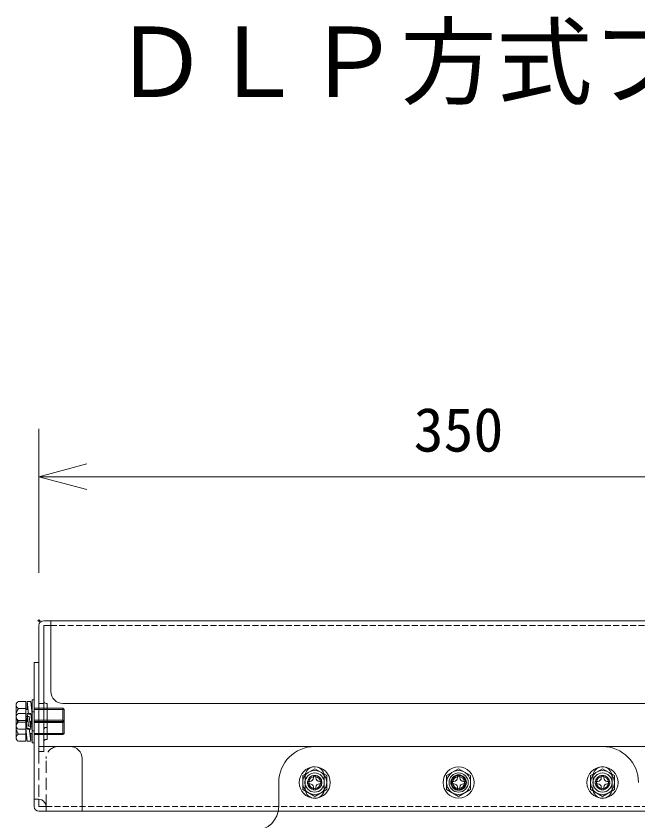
# Model space of a CAD drawing. Units: millimetres, scale not verified. Extents: x -63 to 62, y -56 to 57.
# Drawn here: x -39.54 to -13.62, y 23.19 to 56.75 of the extents above; entities that cross this region are included whole.
import ezdxf
from ezdxf.enums import TextEntityAlignment as Align

# ---------------------------------------------------------------- set-up
doc = ezdxf.new("R2010")
doc.units = ezdxf.units.MM
doc.header["$LTSCALE"] = 0.125
doc.header["$PDMODE"] = 32
doc.header["$PDSIZE"] = 0.0625
doc.linetypes.add('USER5', pattern=[2.5, 2, -0.5])
doc.linetypes.add('USER6', pattern=[5.6, 4, -1.6])
for name, color, linetype, lineweight in [('0-0_0', 7, 'Continuous', 18), ('0-6_SUNPO', 7, 'Continuous', 18), ('0-7_S1', 1, 'Continuous', 18)]:
    doc.layers.add(name, color=color, linetype=linetype, lineweight=lineweight)
doc.layers.add('0-2_MOJI1', color=7, linetype='Continuous')
doc.layers.add('0-4_DEFPOINTS', color=7, linetype='Continuous')
doc.styles.add('ＭＳ ゴシック', font='')
doc.styles.get('ＭＳ ゴシック').set_extended_font_data('MS Gothic')

# ---------------------------------------------------------------- blocks, each defined once
blk = doc.blocks.new('_OPEN30')
at = {"layer": '0-0_0'}
blk.add_line((0, 0), (-1, 0), dxfattribs=at)
blk.add_lwpolyline([(-1, 0.26795), (0, 0), (-1, -0.26795)], dxfattribs=at)
blk = doc.blocks.new('D7')
at = {"layer": '0-4_DEFPOINTS'}
for p in [(-10.8767, 35.5043), (-45.8767, 29.5043), (-10.8767, 29.5043)]:
    blk.add_point(p, dxfattribs=at)
at = {"layer": '0-6_SUNPO'}
for p, q in [((-45.8767, 31.5043), (-45.8767, 37.5043)), ((-10.8767, 31.5043), (-10.8767, 37.5043)), ((-43.8767, 35.5043), (-12.8767, 35.5043))]:
    blk.add_line(p, q, dxfattribs=at)
at = {"layer": '0-6_SUNPO', "xscale": 2, "yscale": 2, "rotation": 180}
blk.add_blockref('_OPEN30', (-45.8767, 35.5043), dxfattribs=at)
at = {"layer": '0-6_SUNPO', "xscale": 2, "yscale": 2}
blk.add_blockref('_OPEN30', (-10.8767, 35.5043), dxfattribs=at)
at = {"layer": '0-6_SUNPO', "style": 'ＭＳ ゴシック'}
blk.add_text('350', height=1.833, dxfattribs=at).set_placement((-30.2517, 36.0043), align=Align.BOTTOM_LEFT)

msp = doc.modelspace()

# ---------------------------------------------------------------- linework, layer by layer
at = {"layer": '0-7_S1'}
for p, q in [((-38.59, 26.0913), (-38.59, 31.3413)), ((-38.39, 31.5413), (-3.79, 31.5413)), ((-38.39, 26.0913), (-38.39, 31.3413)), ((-38.39, 31.3413), (-38.09, 31.3413)), ((-38.09, 28.5913), (-38.09, 31.5413)), ((-38.79, 28.2413), (-38.87, 28.2413)), ((-38.87, 28.2413), (-38.87, 26.4413)), ((-39.54, 28.0252), (-39.54, 26.6583)), ((-39.44, 28.1687), (-39.1401, 28.1687)), ((-39.44, 27.88), (-39.1401, 27.88)), ((-39.14, 26.514), (-39.14, 28.1687)), ((-39.08, 28.1663), (-39.08, 27.8413)), ((-39.02, 27.6413), (-39.08, 28.1663)), ((-39.08, 28.1663), (-38.93, 28.1663)), ((-38.93, 28.1663), (-38.87, 27.6413)), ((-38.79, 27.8913), (-37.59, 27.8913)), ((-38.59, 28.0913), (-38.39, 28.0913)), ((-38.24, 28.0913), (-38.29, 28.0913)), ((-38.24, 27.0913), (-38.24, 28.0913)), ((-37.59, 28.0913), (-4.59, 28.0913)), ((-37.54, 27.8413), (-37.59, 27.8913)), ((-37.59, 26.7913), (-37.59, 27.8913)), ((-39.44, 27.6687), (-39.1401, 27.6687)), ((-39.14, 27.8413), (-39.0429, 27.8413)), ((-39.14, 27.5413), (-39.08, 27.0163)), ((-39.14, 27.5413), (-38.99, 27.5413)), ((-39.08, 27.6663), (-39.08, 27.3413)), ((-39.02, 27.1413), (-39.08, 27.6663)), ((-39.08, 27.6663), (-38.93, 27.6663)), ((-39.02, 27.6413), (-38.87, 27.6413)), ((-38.99, 27.5413), (-38.93, 27.0163)), ((-38.93, 27.6663), (-38.87, 27.1413)), ((-38.79, 27.7413), (-38.87, 27.7413)), ((-38.79, 27.8413), (-37.54, 27.8413)), ((-37.54, 26.8413), (-37.54, 27.8413)), ((-39.44, 27.38), (-39.1401, 27.38)), ((-39.44, 27.3026), (-39.1401, 27.3026)), ((-39.14, 27.3413), (-39.0429, 27.3413)), ((-38.9672, 27.3413), (-38.87, 27.3413)), ((-38.93, 27.3413), (-38.93, 27.0163)), ((-38.79, 27.3913), (-37.59, 27.3913)), ((-38.79, 27.3413), (-37.54, 27.3413)), ((-38.79, 27.2913), (-37.59, 27.2913)), ((-37.54, 27.3413), (-37.59, 27.3913)), ((-37.59, 27.2913), (-37.54, 27.3413)), ((-39.44, 27.014), (-39.1401, 27.014)), ((-39.14, 27.0413), (-39.08, 26.5163)), ((-39.14, 27.0413), (-38.99, 27.0413)), ((-39.08, 27.0163), (-38.93, 27.0163)), ((-39.02, 27.1413), (-38.87, 27.1413)), ((-38.99, 27.0413), (-38.93, 26.5163)), ((-38.79, 26.9413), (-38.87, 26.9413)), ((-38.24, 27.0913), (-38.29, 27.0913)), ((-38.24, 26.5913), (-38.24, 27.0913)), ((-39.44, 26.8026), (-39.1401, 26.8026)), ((-39.44, 26.514), (-39.1401, 26.514)), ((-39.08, 26.5163), (-38.93, 26.5163)), ((-38.9672, 26.8413), (-38.87, 26.8413)), ((-38.93, 26.8413), (-38.93, 26.5163)), ((-38.79, 26.8413), (-37.54, 26.8413)), ((-38.79, 26.7913), (-37.59, 26.7913)), ((-38.24, 26.5913), (-38.29, 26.5913)), ((-37.59, 26.7913), (-37.54, 26.8413)), ((-38.79, 26.4413), (-38.87, 26.4413)), ((-38.59, 26.2913), (-3.59, 26.2913)), ((-38.59, 26.0913), (-38.39, 26.0913)), ((-36.79, 23.5913), (-36.79, 25.7913)), ((-27.59, 25.08), (-27.09, 25.3687)), ((-26.59, 25.08), (-27.0901, 25.3687)), ((-21.59, 25.08), (-21.09, 25.3687)), ((-20.59, 25.08), (-21.0901, 25.3687)), ((-15.59, 25.08), (-15.09, 25.3687)), ((-14.59, 25.08), (-15.0901, 25.3687)), ((-27.59, 24.5026), (-27.59, 25.08)), ((-27.39, 24.7413), (-27.39, 24.8413)), ((-27.39, 24.8413), (-27.29, 24.8413)), ((-27.14, 24.9913), (-27.14, 25.0913)), ((-27.14, 25.0913), (-27.04, 25.0913)), ((-27.04, 24.9913), (-27.04, 25.0913)), ((-26.89, 24.8413), (-26.79, 24.8413)), ((-26.79, 24.7413), (-26.79, 24.8413)), ((-26.59, 24.5026), (-26.59, 25.08)), ((-21.59, 24.5026), (-21.59, 25.08)), ((-21.39, 24.7413), (-21.39, 24.8413)), ((-21.39, 24.8413), (-21.29, 24.8413)), ((-21.14, 25.0913), (-21.04, 25.0913)), ((-21.14, 24.9913), (-21.14, 25.0913)), ((-21.04, 24.9913), (-21.04, 25.0913)), ((-20.89, 24.8413), (-20.79, 24.8413)), ((-20.79, 24.7413), (-20.79, 24.8413)), ((-20.59, 24.5026), (-20.59, 25.08)), ((-15.59, 24.5026), (-15.59, 25.08)), ((-15.39, 24.7413), (-15.39, 24.8413)), ((-15.39, 24.8413), (-15.29, 24.8413)), ((-15.14, 24.9913), (-15.14, 25.0913)), ((-15.14, 25.0913), (-15.04, 25.0913)), ((-15.04, 24.9913), (-15.04, 25.0913)), ((-14.89, 24.8413), (-14.79, 24.8413)), ((-14.79, 24.7413), (-14.79, 24.8413)), ((-14.59, 24.5026), (-14.59, 25.08)), ((-28.59, 23.7913), (-28.59, 24.7913)), ((-27.0901, 24.214), (-27.5901, 24.5026)), ((-27.39, 24.7413), (-27.29, 24.7413)), ((-27.14, 24.4913), (-27.14, 24.5913)), ((-27.09, 24.214), (-26.59, 24.5026)), ((-27.04, 24.4913), (-27.04, 24.5913)), ((-26.89, 24.7413), (-26.79, 24.7413)), ((-21.0901, 24.214), (-21.5901, 24.5026)), ((-21.39, 24.7413), (-21.29, 24.7413)), ((-21.14, 24.4913), (-21.14, 24.5913)), ((-21.09, 24.214), (-20.59, 24.5026)), ((-21.04, 24.4913), (-21.04, 24.5913)), ((-20.89, 24.7413), (-20.79, 24.7413)), ((-15.0901, 24.214), (-15.5901, 24.5026)), ((-15.39, 24.7413), (-15.29, 24.7413)), ((-15.14, 24.4913), (-15.14, 24.5913)), ((-15.09, 24.214), (-14.59, 24.5026)), ((-15.04, 24.4913), (-15.04, 24.5913)), ((-14.89, 24.7413), (-14.79, 24.7413)), ((-27.14, 24.4913), (-27.04, 24.4913)), ((-21.14, 24.4913), (-21.04, 24.4913)), ((-15.14, 24.4913), (-15.04, 24.4913)), ((-38.59, 24.0913), (-38.79, 24.0913)), ((-38.59, 23.7913), (-38.59, 24.0913)), ((-38.29, 23.7913), (-38.59, 23.7913)), ((-38.59, 23.5913), (-3.59, 23.5913)), ((-38.29, 23.7913), (-38.29, 23.5913))]:
    msp.add_line(p, q, dxfattribs=at)
at = {"layer": '0-7_S1', "linetype": 'USER5'}
for p, q in [((-38.09, 31.3413), (-4.09, 31.3413)), ((-38.29, 23.7913), (-3.89, 23.7913))]:
    msp.add_line(p, q, dxfattribs=at)
at = {"layer": '0-7_S1', "linetype": 'USER6'}
for p, q in [((-38.59, 26.0913), (-38.59, 24.0913)), ((-38.29, 23.7913), (-38.29, 25.7913))]:
    msp.add_line(p, q, dxfattribs=at)
at = {"layer": '0-7_S1'}
msp.add_lwpolyline([(-38.79, 23.7913), (-38.79, 29.7913), (-38.59, 29.7913)], dxfattribs=at)
for centre, radius in [((-27.09, 24.7913), 0.65), ((-27.09, 24.7913), 0.5), ((-27.09, 24.7913), 0.4), ((-21.09, 24.7913), 0.65), ((-21.09, 24.7913), 0.5), ((-21.09, 24.7913), 0.4), ((-15.09, 24.7913), 0.65), ((-15.09, 24.7913), 0.5), ((-15.09, 24.7913), 0.4), ((-27.09, 24.7913), 0.3), ((-27.09, 24.7913), 0.25), ((-21.09, 24.7913), 0.325), ((-21.09, 24.7913), 0.3), ((-21.09, 24.7913), 0.25), ((-15.09, 24.7913), 0.3), ((-15.09, 24.7913), 0.25)]:
    msp.add_circle(centre, radius, dxfattribs=at)
for centre, radius, start, end in [((-38.39, 31.3413), 0.2, 90, 180), ((-37.59, 28.5913), 0.5, 180, 270), ((-39.3859, 28.0243), 0.1542, 110.57011, 249.43002), ((-39.0734, 27.5913), 0.4667, 141.78686, 218.2132), ((-38.29, 28.1913), 0.1, 180, 270), ((-39.3859, 27.5243), 0.1542, 110.57011, 249.43002), ((-39.0734, 27.0913), 0.4667, 141.78686, 218.2132), ((-39.3859, 27.1583), 0.1542, 110.57011, 249.43002), ((-38.29, 26.9913), 0.1, 90, 180), ((-39.3859, 26.6583), 0.1542, 110.57011, 249.43002), ((-38.29, 26.4913), 0.1, 90, 180), ((-37.29, 25.7913), 0.5, 0, 90), ((-27.09, 24.7913), 1.5, 90, 180), ((-15.09, 24.7913), 1.5, 0, 90), ((-27.09, 25.0533), 0.4, 357.5, 177.5), ((-15.0958, 25.053), 0.4, 2.5, 191.87068), ((-21.09, 24.7913), 6.4057, 177.5, 182.5), ((-27.29, 24.9913), 0.15, 270, 0), ((-26.89, 24.9913), 0.15, 180, 270), ((-21.09, 24.7913), 5.6057, 177.5, 182.5), ((-21.29, 24.9913), 0.15, 270, 0), ((-20.89, 24.9913), 0.15, 180, 270), ((-21.09, 24.7913), 5.6057, 357.5, 3.16569), ((-15.29, 24.9913), 0.15, 270, 0), ((-14.89, 24.9913), 0.15, 180, 270), ((-21.09, 24.7913), 6.4057, 357.5, 2.5), ((-27.09, 24.5294), 0.4, 182.5, 2.5), ((-27.29, 24.5913), 0.15, 0, 90), ((-26.89, 24.5913), 0.15, 90, 180), ((-21.29, 24.5913), 0.15, 0, 90), ((-20.89, 24.5913), 0.15, 90, 180), ((-15.09, 24.5294), 0.4, 177.5, 357.5), ((-15.29, 24.5913), 0.15, 0, 90), ((-14.89, 24.5913), 0.15, 90, 180), ((-38.59, 23.7913), 0.3, 0, 90), ((-38.59, 23.7913), 0.2, 180, 270), ((-29.59, 23.7913), 1, 270, 0)]:
    msp.add_arc(centre, radius, start, end, dxfattribs=at)
at = {"layer": '0-7_S1', "linetype": 'USER6'}
msp.add_arc((-37.79, 25.7913), 0.5, 90, 180, dxfattribs=at)

# ---------------------------------------------------------------- block references
at = {"layer": '0-6_SUNPO'}
msp.add_blockref('D7', (7.2867, 2.0371), dxfattribs=at)

# ---------------------------------------------------------------- texts
at = {"layer": '0-2_MOJI1', "style": 'ＭＳ ゴシック'}
msp.add_text('ＤＬＰ方式プロジェクター天吊り金具付', height=2.933, dxfattribs=at).set_placement((-35.5128, 52.5007), align=Align.BOTTOM_LEFT)

doc.saveas('drawing.dxf')
